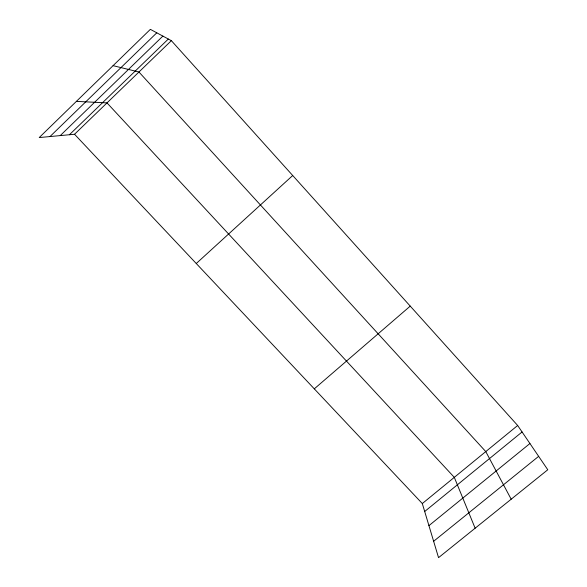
<?xml version="1.0" encoding="UTF-8"?>
<svg xmlns="http://www.w3.org/2000/svg" width="587" height="587" viewBox="0 0 587 587"><rect width="100%" height="100%" fill="white"/><g stroke="black" fill="none" stroke-linecap="round" stroke-linejoin="round"><path stroke-width="0.88" d="M50.012 136.558L156.788 32.813M60.241 135.604L162.878 36.093M69.42 134.746L168.322 39.036M74.549 134.262L171.367 40.672L517.661 425.48L547.774 469.761L438.548 557.65L422.31 503.551L74.549 134.262L39.226 137.563L150.367 29.35L171.367 40.672M196.263 263.512L292.708 175.513M314.294 388.851L410.24 306.113M422.31 503.551L517.661 425.48M424.694 511.497L522.07 431.973M428.936 525.636L529.929 443.523M433.639 541.28L538.646 456.341M76.391 101.375L106.995 102.894L454.309 477.356L475.132 528.212M113.071 65.663L138.95 72.01L485.779 451.586L511.182 499.207"/></g></svg>
